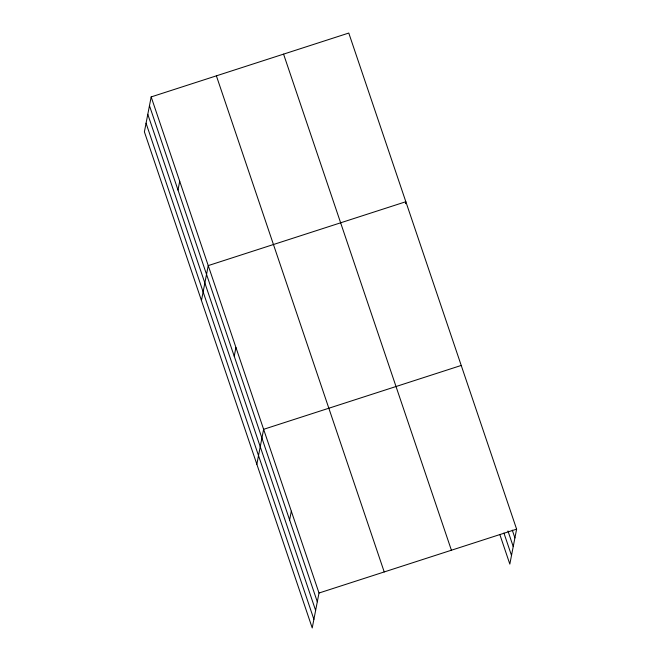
<?xml version="1.0" encoding="UTF-8"?>
<svg xmlns="http://www.w3.org/2000/svg" width="661" height="661" viewBox="0 0 661 661"><rect width="100%" height="100%" fill="white"/><g stroke="black" fill="none" stroke-linecap="round" stroke-linejoin="round"><path stroke-width="0.99" d="M151.171 96.919L144.387 131.845L312.223 627.95L319.007 593.024L151.171 96.919L348.777 33.05L516.613 529.155L509.829 564.081L499.939 534.848M177.999 190.029L179.709 181.254M201.448 300.524L208.24 265.598L405.846 201.729L405.466 203.679M234.225 356.229L235.927 347.455M256.832 464.237L263.623 429.311L461.229 365.442M289.609 519.943L291.319 511.168M319.007 593.024L516.613 529.155M512.275 530.13L514.911 537.93M507.954 530.965L513.233 546.556M503.922 533.039L511.507 555.447M283.569 54.128L451.405 550.233M216.387 75.841L384.223 571.947M149.469 105.694L317.305 601.799M147.791 114.328L315.627 610.425M146.064 123.219L313.901 619.324"/></g></svg>
